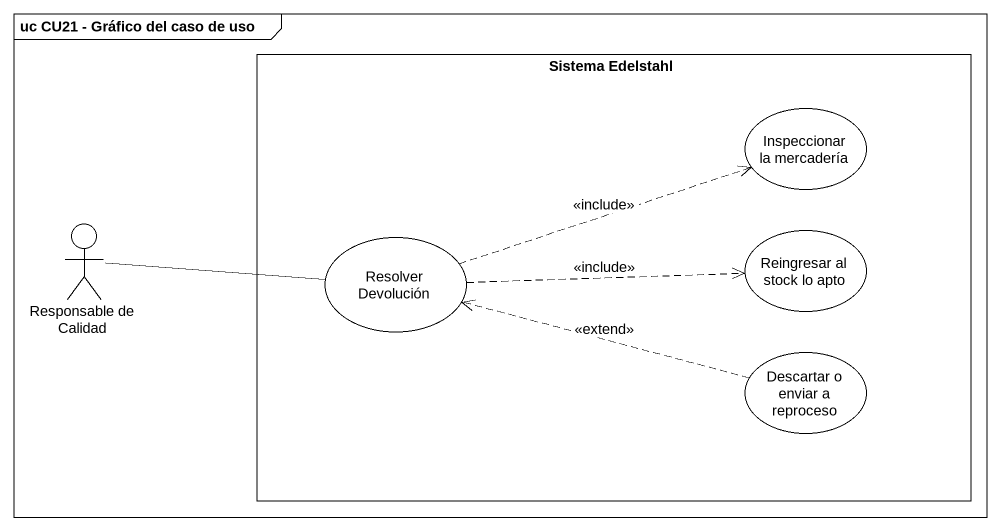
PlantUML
@startuml
mainframe uc CU21 - Gráfico del caso de uso
rectangle "Sistema Edelstahl" as Sistema_Edelstahl {
  usecase "Inspeccionar la mercadería" as Inspeccionar_la_mercadería
  usecase "Reingresar al stock lo apto" as Reingresar_al_stock_lo_apto
  usecase "Resolver Devolución" as Resolver_Devolución
  usecase "Descartar o enviar a reproceso" as Descartar_o_enviar_a
}
actor "Responsable de Calidad" as Responsable_de_Calidad
Responsable_de_Calidad -right- Resolver_Devolución
Resolver_Devolución .right.> Inspeccionar_la_mercadería : <<include>>
Resolver_Devolución .right.> Reingresar_al_stock_lo_apto : <<include>>
Descartar_o_enviar_a .left.> Resolver_Devolución : <<extend>>
@enduml
